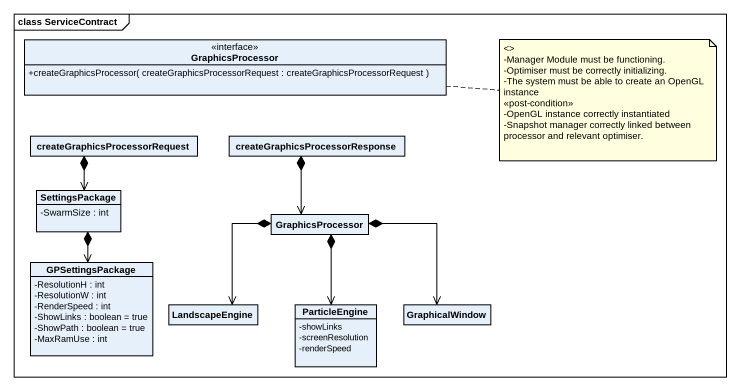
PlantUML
@startuml
mainframe class ServiceContract
hide circle
hide empty members
skinparam classAttributeIconSize 0
interface GraphicsProcessor {
  +createGraphicsProcessor( createGraphicsProcessorRequest : createGraphicsProcessorRequest )
}
class "createGraphicsProcessorRequest" as createGraphicsProcessorReque
class "createGraphicsProcessorResponse" as createGraphicsProcessorRespo
class SettingsPackage {
  -SwarmSize : int
}
class "GraphicsProcessor" as GraphicsProcessor_2
class GPSettingsPackage {
  -ResolutionH : int
  -ResolutionW : int
  -RenderSpeed : int
  -ShowLinks : boolean = true
  -ShowPath : boolean = true
  -MaxRamUse : int
}
class LandscapeEngine
class ParticleEngine {
  -showLinks
  -screenResolution
  -renderSpeed
}
class GraphicalWindow
createGraphicsProcessorReque *--> SettingsPackage
createGraphicsProcessorRespo *--> GraphicsProcessor_2
SettingsPackage *--> GPSettingsPackage
GraphicsProcessor_2 *--> LandscapeEngine
GraphicsProcessor_2 *--> ParticleEngine
GraphicsProcessor_2 *--> GraphicalWindow
note right of GraphicsProcessor
  <>
  -Manager Module must be functioning.
  -Optimiser must be correctly initializing.
  -The system must be able to create an OpenGL instance
  <<post-condition>>
  -OpenGL instance correctly instantiated
  -Snapshot manager correctly linked between processor and relevant optimiser.
end note
@enduml
